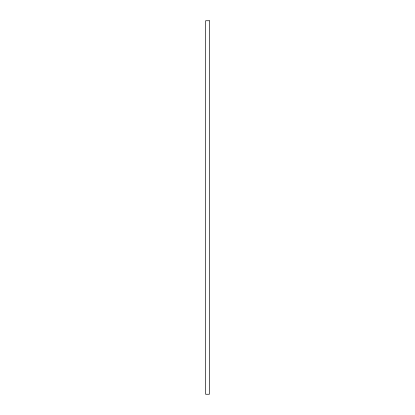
<?xml version="1.0" encoding="UTF-8"?>
<svg xmlns="http://www.w3.org/2000/svg" width="415" height="415" viewBox="0 0 415 415"><rect width="100%" height="100%" fill="white"/><g stroke="black" fill="none" stroke-linecap="round" stroke-linejoin="round"><path stroke-width="0.62" d="M209.373 20.75L205.627 20.75L205.627 394.25L209.373 394.25L209.373 20.75"/></g></svg>
